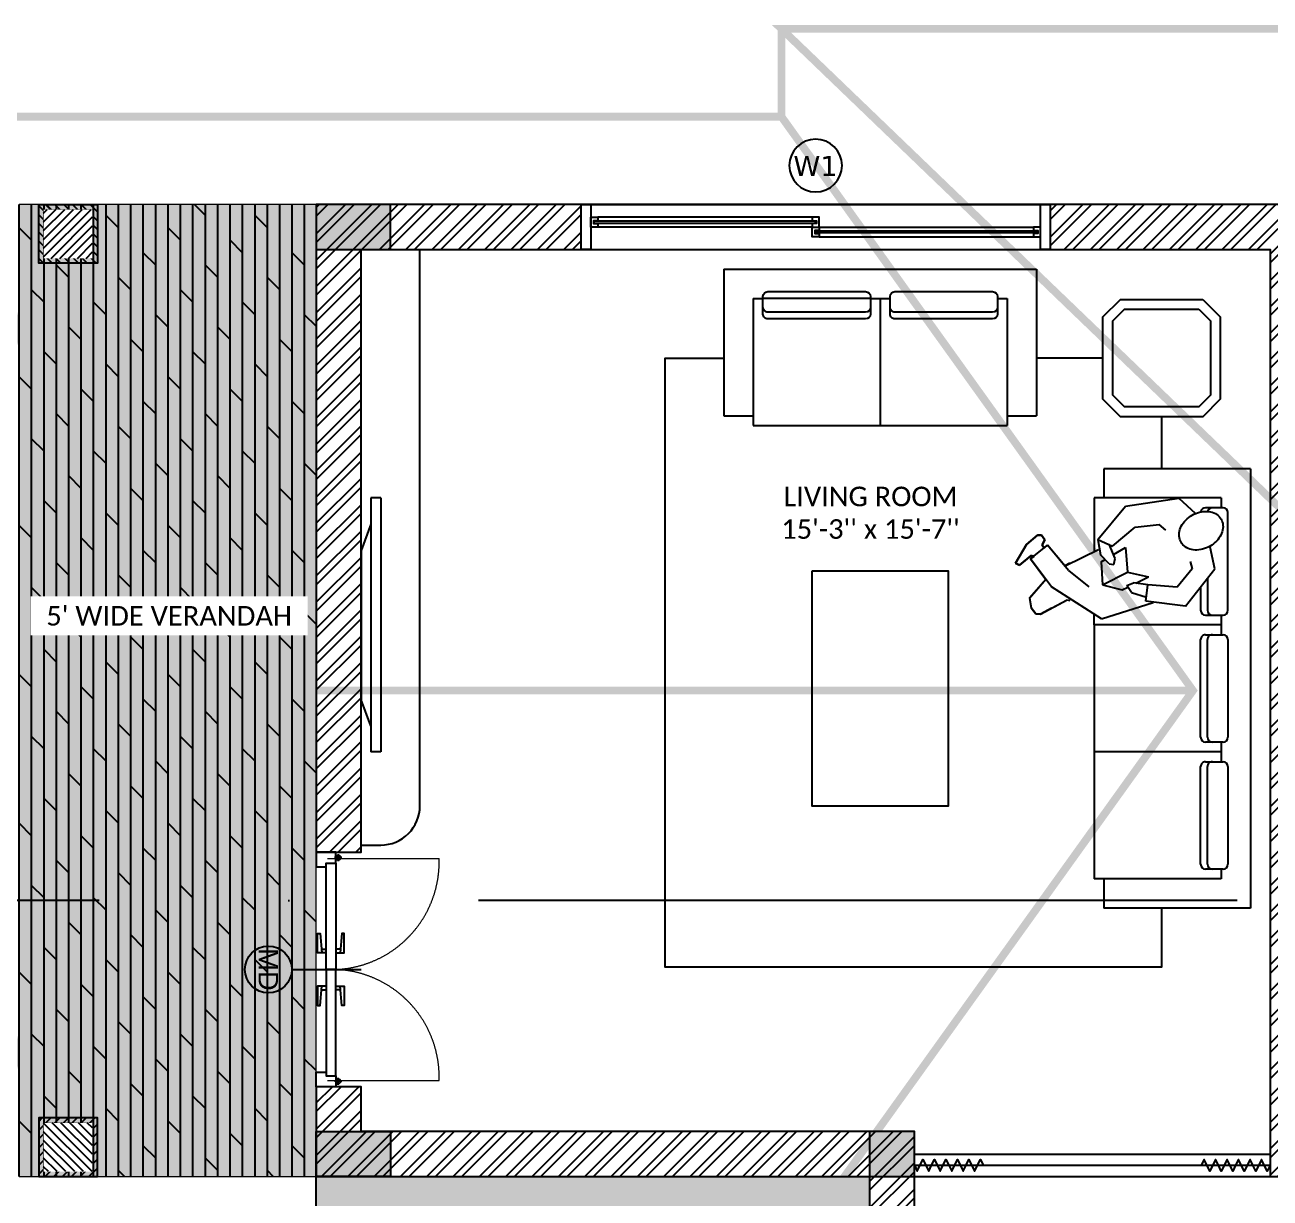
# Model space of a CAD drawing. Header units: millimetres. Extents: x -4760 to 87103, y -23275 to 20441.
# Drawn here: x -1491 to 4880, y 8535 to 14540 of the extents above; entities that cross this region are included whole.
import ezdxf
from ezdxf.enums import TextEntityAlignment as Align

# ---------------------------------------------------------------- set-up
doc = ezdxf.new("R2010")
doc.units = ezdxf.units.MM
doc.header["$LTSCALE"] = 150
doc.linetypes.add('ACAD_ISO10W100', pattern=[18, 12, -3, 0, -3])
doc.linetypes.add('DASHED', pattern=[19.05, 12.7, -6.35])
for name, color, linetype in [('ad-Column', 3, 'Continuous'), ('ad-Column Hatch', 125, 'Continuous'), ('ad-Door', 11, 'Continuous'), ('ad-Elevation 10', 8, 'Continuous'), ('ad-Furniture', 8, 'Continuous'), ('ad-Glass Sectionline', 140, 'Continuous'), ('ad-MS Columns', 1, 'Continuous'), ('ad-RCC', 3, 'Continuous'), ('ad-RCC Hatch', 125, 'Continuous'), ('ad-Section Line', 2, 'Continuous'), ('ad-Text main', 7, 'Continuous'), ('ad-Text Main_Door&window Label', 7, 'Continuous'), ('ad-Wall', 240, 'Continuous'), ('ad-Wall hatch', 8, 'Continuous')]:
    doc.layers.add(name, color=color, linetype=linetype)
for name, color, linetype, true_color in [('ad-Primary Roof', 5, 'Continuous', 0x0000ff), ('ad-Secondary Roof', 6, 'Continuous', 0xff00ff), ('ad-Verandah', 7, 'Continuous', 0xa57c52)]:
    doc.layers.add(name, color=color, linetype=linetype, true_color=true_color)
doc.styles.add('6 U T S R N_Typical Floor Plan$0$3BHK-E(NB)$0$grid_text', font='verdana.ttf', dxfattribs={"width": 0.9})
doc.styles.add('ARIAL', font='arial.ttf')
doc.styles.add('New Text Style', font='arial.ttf', dxfattribs={"height": 100})
doc.styles.get("Standard").update_dxf_attribs({"font": 'calibril.ttf'})

# ---------------------------------------------------------------- blocks, each defined once
blk = doc.blocks.new('zw$6CCD')
at = {"transparency": 33554559}
h = blk.add_hatch(dxfattribs=at)
h.set_pattern_fill('GRASS', color=74, angle=180)
h.set_pattern_definition([(270, (2825, -5725), (17.96051, -17.96051), [4.7625, -31.15852]), (225, (2825, -5725), (17.96051, -17.96051), [4.7625, -20.6375]), (315, (2825, -5725), (17.96051, 17.96051), [4.7625, -20.6375])])
h.paths.add_polyline_path([(2830, -8875), (0, -8875), (0, -4975), (2830, -4975)])
h = blk.add_hatch(color=256, dxfattribs=at)
h.dxf.hatch_style = 1
h.set_gradient(color1=(153, 204, 0), color2=(63, 127, 0), tint=1, name='INVSPHERICAL')
h.paths.add_polyline_path([(2830, -8875), (0, -8875), (0, -4975), (2830, -4975)])
at = {"layer": 'ad-Verandah', "transparency": 33554534}
h = blk.add_hatch(color=256, dxfattribs=at)
h.dxf.hatch_style = 1
h.paths.add_polyline_path([(0, 0), (-1520, 0), (-1520, -4975), (0, -4975)])
at = {"layer": 'ad-Verandah', "transparency": 33554687}
h = blk.add_hatch(dxfattribs=at)
h.set_pattern_fill('DOLMIT', color=256, scale=10, angle=90)
h.set_pattern_definition([(90, (-1520, -9105), (-63.5, 4e-15), []), (135, (-1520, -9105), (-127, -127), [89.8026, -179.605])])
h.paths.add_polyline_path([(0, 0), (-1520, 0), (-1520, -4975), (0, -4975)])
at = {"layer": 'ad-Elevation 10'}
blk.add_lwpolyline([(2830, -8875), (0, -8875), (0, -4975), (2830, -4975)], close=True, dxfattribs=at)
at = {"layer": 'ad-Verandah', "lineweight": 9}
blk.add_lwpolyline([(0, 0), (-1520, 0), (-1520, -4975), (0, -4975)], close=True, dxfattribs=at)
blk = doc.blocks.new('zw$FB80')
at = {"layer": 'ad-Furniture', "ltscale": 0.125}
for p, q in [((-100, -1271.6), (-100, -2571.6)), ((-100, -1271.6), (-50, -1271.6)), ((-50, -1271.6), (-50, -2571.6)), ((-50, -1406.5), (0, -1540.1)), ((0, -1540.1), (0, -2304.1)), ((-50, -2437.7), (0, -2304.1)), ((-100, -2571.6), (-50, -2571.6))]:
    blk.add_line(p, q, dxfattribs=at)
blk.add_lwpolyline([(0, -3048.1), (-100, -3048.1, -0.414214), (-300, -2848.1), (-300, 0)], format="xyb", dxfattribs=at)
blk = doc.blocks.new('zw$85AA')
at = {"layer": 'ad-Furniture', "linetype": 'DASHED'}
for points in [[(-1820, 115), (0, 115)], [(-1820, 0), (0, 0)]]:
    blk.add_lwpolyline(points, dxfattribs=at)
at = {"layer": 'ad-Furniture', "transparency": 33554687}
for points in [[(-1820, 57.5), (-1805.3, 28.1), (-1775.9, 86.9), (-1746.6, 28.1), (-1731.9, 57.5), (-1717.2, 86.9), (-1687.8, 28.1), (-1658.4, 86.9), (-1643.7, 57.5), (-1629, 28.1), (-1599.7, 86.9), (-1570.3, 28.1), (-1555.6, 57.5), (-1540.9, 86.9), (-1511.5, 28.1), (-1482.2, 86.9), (-1467.5, 57.5)], [(0, 57.5), (-14.7, 28.1), (-44.1, 86.9), (-73.4, 28.1), (-88.1, 57.5), (-102.8, 86.9), (-132.2, 28.1), (-161.6, 86.9), (-176.3, 57.5), (-191, 28.1), (-220.3, 86.9), (-249.7, 28.1), (-264.4, 57.5), (-279.1, 86.9), (-308.5, 28.1), (-337.8, 86.9), (-352.5, 57.5)]]:
    blk.add_lwpolyline(points, dxfattribs=at)
at = {"layer": 'ad-Furniture'}
blk.add_lwpolyline([(-1820, 57.5), (0, 57.5)], dxfattribs=at)
blk = doc.blocks.new('zw$A974')
at = {"linetype": 'Continuous'}
for points in [[(210.7, -300), (300, -210.7), (300, 210.7), (210.7, 300), (-210.7, 300), (-300, 210.7), (-300, -210.7), (-210.7, -300)], [(190, -250), (250, -190), (250, 190), (190, 250), (-190, 250), (-250, 190), (-250, -190), (-190, -250)]]:
    blk.add_lwpolyline(points, close=True, dxfattribs=at)
blk = doc.blocks.new('4BHK_A1$0$$0$3Chair')
for p, q in [((0, 1125), (-750, 1125)), ((-750, 1125), (-750, 975)), ((0, 1125), (0, -1125)), ((-150, 975), (-800, 975)), ((-800, 975), (-800, 700.3)), ((-640.1, 932.9), (-366.7, 973.8)), ((-366.7, 973.8), (-282.9, 896.6)), ((-150, 975), (-150, 925)), ((-780.5, 761.7), (-640.1, 932.9)), ((-289.7, 891.7), (-280.3, 896)), ((-280.3, 896), (-270.7, 899.5)), ((-270.7, 899.5), (-261, 902.4)), ((-261, 902.4), (-251.2, 904.5)), ((-251.2, 904.5), (-241.4, 905.9)), ((-241.4, 905.9), (-231.7, 906.6)), ((-231.7, 906.6), (-222.2, 906.5)), ((-140, 925), (-230, 925)), ((-222.2, 906.5), (-212.9, 905.6)), ((-212.9, 905.6), (-203.9, 904)), ((-203.9, 904), (-195.3, 901.7)), ((-195.3, 901.7), (-187.1, 898.7)), ((-187.1, 898.7), (-179.4, 894.9)), ((-179.4, 894.9), (-172.3, 890.5)), ((-115, 400), (-115, 900)), ((-589.7, 825.7), (-466.7, 839.6)), ((-433.3, 809.5), (-466.7, 839.6)), ((-357.7, 821.6), (-353.9, 830.1)), ((-353.9, 830.1), (-349.2, 838.5)), ((-349.2, 838.5), (-343.8, 846.5)), ((-343.8, 846.5), (-337.8, 854.3)), ((-337.8, 854.3), (-331, 861.8)), ((-331, 861.8), (-323.7, 868.8)), ((-323.7, 868.8), (-315.9, 875.4)), ((-315.9, 875.4), (-307.5, 881.4)), ((-307.5, 881.4), (-298.8, 886.9)), ((-298.8, 886.9), (-289.7, 891.7)), ((-172.3, 890.5), (-165.8, 885.5)), ((-165.8, 885.5), (-159.9, 879.8)), ((-159.9, 879.8), (-154.8, 873.7)), ((-154.8, 873.7), (-150.4, 867)), ((-150.4, 867), (-146.8, 859.8)), ((-146.8, 859.8), (-144, 852.3)), ((-144, 852.3), (-142, 844.4)), ((-142, 844.4), (-140.8, 836.3)), ((-140.8, 836.3), (-140.5, 827.9)), ((-1089.2, 784.6), (-1146.1, 737.7)), ((-1146.1, 737.7), (-1089.2, 784.6)), ((-1069.1, 784.7), (-1089.2, 784.6)), ((-1089.2, 784.6), (-1069.1, 784.7)), ((-1052.2, 761.1), (-1069.1, 784.7)), ((-1069.1, 784.7), (-1052.2, 761.1)), ((-706.6, 728.4), (-589.7, 825.7)), ((-365.1, 787.3), (-364.5, 795.8)), ((-364.8, 778.9), (-365.1, 787.3)), ((-363.6, 770.7), (-364.8, 778.9)), ((-364.5, 795.8), (-363.1, 804.4)), ((-361.6, 762.9), (-363.6, 770.7)), ((-363.1, 804.4), (-360.8, 813)), ((-360.8, 813), (-357.7, 821.6)), ((-161.8, 768.6), (-167.8, 760.8)), ((-156.4, 776.7), (-161.8, 768.6)), ((-151.7, 785), (-156.4, 776.7)), ((-147.9, 793.5), (-151.7, 785)), ((-144.8, 802.1), (-147.9, 793.5)), ((-142.5, 810.8), (-144.8, 802.1)), ((-141.1, 819.4), (-142.5, 810.8)), ((-140.5, 827.9), (-141.1, 819.4)), ((-1146.1, 737.7), (-1202.5, 640.5)), ((-1202.5, 640.5), (-1146.1, 737.7)), ((-1124.7, 663), (-1038, 733)), ((-1065.5, 734.4), (-1052.2, 761.1)), ((-1052.2, 761.1), (-1065.5, 734.4)), ((-1055.7, 718.7), (-1065.5, 734.4)), ((-1065.5, 734.4), (-1055.7, 721)), ((-1038, 733), (-1055.7, 718.7)), ((-950.5, 627.3), (-1038, 733)), ((-931.3, 604.2), (-1038, 733)), ((-948.2, 627.4), (-776.9, 711.7)), ((-780.5, 761.7), (-706.6, 728.4)), ((-780.5, 761.7), (-767, 684.7)), ((-693.1, 664.8), (-723.5, 738.5)), ((-701.4, 685), (-639.7, 721.8)), ((-639.7, 721.8), (-629.3, 594.6)), ((-358.8, 755.3), (-361.6, 762.9)), ((-355.2, 748.2), (-358.8, 755.3)), ((-350.8, 741.5), (-355.2, 748.2)), ((-345.7, 735.3), (-350.8, 741.5)), ((-339.8, 729.7), (-345.7, 735.3)), ((-333.3, 724.6), (-339.8, 729.7)), ((-326.2, 720.2), (-333.3, 724.6)), ((-318.5, 716.5), (-326.2, 720.2)), ((-310.3, 713.4), (-318.5, 716.5)), ((-301.7, 711.1), (-310.3, 713.4)), ((-292.7, 709.5), (-301.7, 711.1)), ((-283.4, 708.7), (-292.7, 709.5)), ((-273.9, 708.6), (-283.4, 708.7)), ((-264.2, 709.2), (-273.9, 708.6)), ((-254.4, 710.6), (-264.2, 709.2)), ((-244.6, 712.8), (-254.4, 710.6)), ((-234.9, 715.6), (-244.6, 712.8)), ((-225.3, 719.2), (-234.9, 715.6)), ((-215.9, 723.4), (-225.3, 719.2)), ((-206.8, 728.3), (-215.9, 723.4)), ((-198.1, 733.8), (-206.8, 728.3)), ((-181.8, 612.3), (-205.5, 722.7)), ((-189.7, 739.8), (-198.1, 733.8)), ((-181.9, 746.4), (-189.7, 739.8)), ((-174.6, 753.4), (-181.9, 746.4)), ((-167.8, 760.8), (-174.6, 753.4)), ((-1202.5, 640.5), (-1182.5, 630.4)), ((-1182.5, 630.4), (-1202.5, 640.5)), ((-1182.5, 630.4), (-1122.4, 680.8)), ((-1142.4, 663.9), (-1182.5, 630.4)), ((-1122.4, 680.8), (-1142.4, 663.9)), ((-1109.1, 675.6), (-1124.7, 663)), ((-1124.7, 663), (-1046.8, 558.4)), ((-1018.3, 520.3), (-1124.7, 663)), ((-1122.4, 680.8), (-1109.1, 675.6)), ((-1105.5, 674.1), (-1122.4, 680.8)), ((-925, 642), (-950.5, 627.3)), ((-723.3, 638), (-767, 684.7)), ((-763.4, 648.1), (-743.7, 659.8)), ((-763.4, 648.1), (-756.5, 530.7)), ((-723.3, 638), (-699.7, 634.8)), ((-699.7, 634.8), (-693.1, 664.8)), ((-309.1, 649), (-298.9, 612.1)), ((-931.3, 604.2), (-827.4, 520.7)), ((-756.5, 530.7), (-629.3, 594.6)), ((-629.3, 594.6), (-522.3, 571.5)), ((-298.9, 612.1), (-375.7, 518)), ((-331.9, 421.1), (-181.8, 612.3)), ((-1129.9, 461.5), (-1045.2, 560.3)), ((-1046.8, 558.4), (-1129.9, 461.5)), ((-762.8, 356.6), (-1018.3, 520.3)), ((-756.5, 530.7), (-656.2, 504.1)), ((-656.2, 504.1), (-627, 518.8)), ((-632.7, 527.7), (-599.3, 541.2)), ((-609, 490.8), (-632.7, 527.7)), ((-525.4, 531.1), (-599.3, 541.2)), ((-586.2, 539.4), (-522.3, 571.5)), ((-535.4, 447.4), (-525.4, 531.1)), ((-375.7, 518), (-525.4, 531.1)), ((-255, 519), (-255, 400)), ((-220, 563.6), (-220, 400)), ((-1129.9, 461.5), (-1121.9, 412.8)), ((-1129.9, 461.5), (-1121.9, 412.8)), ((-1075, 379.5), (-937.7, 453.3)), ((-1018.8, 411.4), (-937.7, 453.3)), ((-937.7, 453.3), (-924.6, 449.9)), ((-609, 490.8), (-532, 467.4)), ((-331.9, 421.1), (-535.4, 447.4)), ((-1121.9, 412.8), (-1098.3, 382.6)), ((-1098.3, 382.6), (-1121.9, 412.8)), ((-1098.3, 382.6), (-1075, 379.5)), ((-1075, 379.5), (-1098.3, 382.6)), ((-1018.8, 411.4), (-1075, 379.5)), ((-762.8, 356.6), (-498.5, 440.8)), ((-150, 325), (-800, 325)), ((-800, 325), (-800, -325)), ((-230, 375), (-140, 375)), ((-150, 375), (-150, 275)), ((-230, 275), (-140, 275)), ((-255, -250), (-255, 250)), ((-220, -250), (-220, 250)), ((-115, 250), (-115, -250)), ((-140, -275), (-230, -275)), ((-150, -275), (-150, -375)), ((-150, -325), (-800, -325)), ((-230, -375), (-140, -375)), ((-255, -900), (-255, -400)), ((-220, -900), (-220, -400)), ((-115, -400), (-115, -900)), ((-140, -925), (-230, -925)), ((-150, -925), (-150, -975)), ((-150, -975), (-800, -975)), ((-750, -975), (-750, -1125)), ((0, -1125), (-750, -1125))]:
    blk.add_line(p, q)
for points in [[(-800, 325), (-800, 380.4)], [(-800, -325), (-800, -975)]]:
    blk.add_lwpolyline(points)
for centre, start, end in [((-230, 900), 90, 171.31581), ((-195, 900), 90, 165.58052), ((-140, 900), 0, 90), ((-230, 400), 180, 270), ((-195, 400), 180, 270), ((-140, 400), 270, 0), ((-230, 250), 90, 180), ((-195, 250), 90, 180), ((-140, 250), 0, 90), ((-230, -250), 180, 270), ((-195, -250), 180, 270), ((-140, -250), 270, 0), ((-230, -400), 90, 180), ((-195, -400), 90, 180), ((-140, -400), 0, 90), ((-230, -900), 180, 270), ((-195, -900), 180, 270), ((-140, -900), 270, 0)]:
    blk.add_arc(centre, 25, start, end)
blk = doc.blocks.new('ad_Sofa 2 seaters')
for p, q in [((0, 800), (750, 800)), ((0, 800), (0, -800)), ((750, 800), (750, 650)), ((150, 650), (800, 650)), ((150, 650), (150, 600)), ((800, 650), (800, -650)), ((115, 575), (115, 75)), ((230, 600), (140, 600)), ((150, 50), (150, 600)), ((220, 75), (220, 575)), ((255, 75), (255, 575)), ((140, 50), (230, 50)), ((150, 50), (150, -50)), ((150, 0), (800, 0)), ((150, 0), (800, 0)), ((230, -50), (140, -50)), ((115, -75), (115, -575)), ((220, -575), (220, -75)), ((255, -575), (255, -75)), ((140, -600), (230, -600)), ((150, -600), (150, -650)), ((150, -650), (800, -650)), ((750, -650), (750, -800)), ((0, -800), (750, -800))]:
    blk.add_line(p, q)
for centre, start, end in [((140, 575), 90, 180), ((195, 575), 0, 90), ((230, 575), 0, 90), ((140, 75), 180, 270), ((195, 75), 270, 0), ((230, 75), 270, 0), ((140, -75), 90, 180), ((195, -75), 0, 90), ((230, -75), 0, 90), ((140, -575), 180, 270), ((195, -575), 270, 0), ((230, -575), 270, 0)]:
    blk.add_arc(centre, 25, start, end)
blk = doc.blocks.new('zw$BD1E')
at = {"layer": 'ad-Furniture'}
for points in [[(555.4, -3372.6), (555.4, -3672.6), (3094.6, -3672.6), (3094.6, -555.4), (2794.6, -556)], [(855.4, -555.4), (1194.6, -555.4)], [(555.4, -855.4), (555.4, -1121.6)]]:
    blk.add_lwpolyline(points, dxfattribs=at)
blk.add_lwpolyline([(2344.6, -1646.6), (2344.6, -2846.6), (1644.6, -2846.6), (1644.6, -1646.6)], close=True, dxfattribs=at)
for name, p, rotation in [('ad_Sofa 2 seaters', (1994.6, -100.4), 270.0000000000001), ('zw$A974', (555.4, -555.4), 180)]:
    blk.add_blockref(name, p, dxfattribs=dict(at, rotation=rotation))
at = {"layer": 'ad-Furniture', "xscale": -1}
blk.add_blockref('4BHK_A1$0$$0$3Chair', (100.4, -2246.6), dxfattribs=at)
blk = doc.blocks.new('zw$66EE')
at = {"layer": 'ad-Furniture', "xscale": -1}
for name, p in [('zw$FB80', (230, 13390)), ('zw$BD1E', (4880, 13390))]:
    blk.add_blockref(name, p, dxfattribs=at)
at = {"layer": 'ad-Furniture'}
blk.add_blockref('zw$85AA', (4880, 8645), dxfattribs=at)
blk = doc.blocks.new('6 U T S R N_Typical Floor Plan$0$ad_Window Tag')
blk.add_circle((0, 0), 150)
at = {"style": '6 U T S R N_Typical Floor Plan$0$3BHK-E(NB)$0$grid_text', "width": 0.9}
blk.add_attdef('D1', text='', height=125, dxfattribs=at).set_placement((0, 0), align=Align.MIDDLE_CENTER)
blk = doc.blocks.new('zw$6540')
at = {"layer": 'ad-Text Main_Door&window Label'}
ref = blk.add_blockref('6 U T S R N_Typical Floor Plan$0$ad_Window Tag', (2555, 13820), dxfattribs=dict(at, xscale=-0.9, yscale=0.9, zscale=0.9))
ref.add_attrib('D1', 'W1', dxfattribs={"height": 101.25, "rotation": 2160, "style": '6 U T S R N_Typical Floor Plan$0$3BHK-E(NB)$0$grid_text'}).set_placement((2554, 13817.9), align=Align.MIDDLE_CENTER)
at = {"layer": 'ad-Text main', "char_height": 100, "attachment_point": 5, "bg_fill": 2}
for s, insert, width in [("LIVING ROOM\\P15'-3'' x 15'-7''", (2835.7, 12042.3), 1106.003), ("5' WIDE VERANDAH", (-752.8, 11514.6), 1317.115)]:
    blk.add_mtext(s, dxfattribs=dict(at, insert=insert, width=width))
blk = doc.blocks.new('$ZCDB_AUDIT_GENERATED_C77D')
blk.add_wipeout([(0, 230), (2400, 230), (2400, 0), (0, 0)]).dxf.layer = 'ad-Elevation 10'
at = {"layer": 'ad-Elevation 10'}
for points in [[(2400, 230), (0, 230)], [(2400, 0), (0, 0)]]:
    blk.add_lwpolyline(points, dxfattribs=at)
for points in [[(50, 0), (50, 230), (0, 230), (0, 0)], [(2350, 0), (2400, 0), (2400, 230), (2350, 230)], [(1217.5, 133), (1217.5, 115), (1182.5, 115), (1182.5, 165), (1217.5, 165), (1217.5, 147), (1195.5, 147), (1195.5, 133)], [(2315, 133), (2315, 115), (2350, 115), (2350, 165), (2315, 165), (2315, 147), (2337, 147), (2337, 133)], [(85, 83), (85, 65), (50, 65), (50, 115), (85, 115), (85, 97), (63, 97), (63, 83)], [(1182.5, 83), (1182.5, 65), (1217.5, 65), (1217.5, 115), (1182.5, 115), (1182.5, 97), (1204.5, 97), (1204.5, 83)]]:
    blk.add_lwpolyline(points, close=True, dxfattribs=at)
at = {"layer": 'ad-Glass Sectionline'}
for points in [[(1200, 145), (2335, 145), (2335, 135), (1200, 135)], [(1200, 95), (65, 95), (65, 85), (1200, 85)]]:
    blk.add_lwpolyline(points, close=True, dxfattribs=at)
for points in [[(1217.5, 165), (2315, 165)], [(1182.5, 115), (85, 115)], [(1182.5, 65), (85, 65)], [(1217.5, 115), (2315, 115)]]:
    blk.add_lwpolyline(points, dxfattribs=at)
blk = doc.blocks.new('*U270')
blk.add_blockref('$ZCDB_AUDIT_GENERATED_C77D', (0, 0))
blk = doc.blocks.new('*U280')
at = {"color": 8, "lineweight": 0}
for p, q in [((31.6, 57.1), (31.6, 628.6)), ((1168.4, 57.1), (1168.4, 628.6))]:
    blk.add_line(p, q, dxfattribs=at)
for p, q in [((27.6, 130.7), (27.6, 93.9)), ((1172.4, 130.7), (1172.4, 93.9)), ((9.2, 112.3), (46, 112.3)), ((495.7, 123.3), (495.7, 100)), ((704.3, 123.3), (704.3, 100)), ((1190.8, 112.3), (1154, 112.3)), ((495.7, 26.7), (495.7, 50)), ((704.3, 26.7), (704.3, 50))]:
    blk.add_line(p, q)
for points in [[(514.1, 100), (514.1, 143), (415.9, 143), (415.9, 130.7), (514.1, 121.6)], [(685.9, 100), (685.9, 143), (784.1, 143), (784.1, 130.7), (685.9, 121.6)], [(514.1, 50), (514.1, 7), (415.9, 7), (415.9, 19.3), (514.1, 28.4)], [(685.9, 50), (685.9, 7), (784.1, 7), (784.1, 19.3), (685.9, 28.4)]]:
    blk.add_lwpolyline(points)
for points in [[(55.3, 100), (0, 100), (0, 0), (75, 0), (75, 50), (55.3, 50)], [(55.3, 100), (600, 100), (600, 50), (55.3, 50)], [(1144.7, 100), (600, 100), (600, 50), (1144.7, 50)], [(1144.7, 100), (1200, 100), (1200, 0), (1125, 0), (1125, 50), (1144.7, 50)]]:
    blk.add_lwpolyline(points, close=True)
for centre in [(27.6, 112.3), (1172.4, 112.3)]:
    blk.add_circle(centre, 12.3)
at = {"color": 8, "linetype": 'DASHED', "lineweight": 0}
for centre, start, end in [((49, 77.6), 358.18808, 91.81192), ((1151, 77.6), 88.18808, 181.81192)]:
    blk.add_arc(centre, 551.3, start, end, dxfattribs=at)
at = {"layer": 'ad-Text Main_Door&window Label'}
blk.add_line((600, -125), (600, 230), dxfattribs=at)
blk.add_circle((600, -245), 120, dxfattribs=at)
at = {"layer": 'ad-Text Main_Door&window Label', "style": 'New Text Style'}
blk.add_attdef('D1', text='', height=100, dxfattribs=at).set_placement((600, -245), align=Align.MIDDLE_CENTER)
blk = doc.blocks.new('zw$6266')
at = {"layer": 'ad-Wall hatch', "transparency": 33554610}
h = blk.add_hatch(dxfattribs=at)
h.set_pattern_fill('ANSI32', color=256, scale=10)
h.paths.add_polyline_path([(0, 13620), (0, 10305), (230, 10305), (230, 13390), (4880, 13390), (4880, 8645), (8540, 8645), (8540, 8760), (5110, 8760), (5110, 10500), (6075, 10500), (6075, 10615), (5110, 10615), (5110, 13390), (7525, 13390), (7525, 10615), (6875, 10615), (6875, 10500), (7640, 10500), (7640, 13390), (11890, 13390), (11890, 8760), (9440, 8760), (9440, 8645), (11890, 8645), (11890, 230), (10090, 230), (10090, 0), (12120, 0), (12120, 13620)])
h = blk.add_hatch(dxfattribs=at)
h.set_pattern_fill('ANSI32', color=256, scale=10)
h.set_pattern_definition([(45, (388744.33, 102900.03), (-67.35192, 67.35192), []), (45, (388789.235, 102900.03), (-67.35192, 67.35192), [])])
h.paths.add_polyline_path([(230, 8875), (230, 9105), (0, 9105), (0, 8645), (2830, 8645), (2830, 4745), (0, 4745), (0, 0), (9240, 0), (9240, 230), (8540, 230), (8540, 4745), (4780, 4745), (4780, 4515), (4995, 4515), (4995, 3930), (5110, 3930), (5110, 4630), (8310, 4630), (8310, 3130), (6860, 3130), (6860, 3015), (8310, 3015), (8310, 230), (5110, 230), (5110, 3015), (6060, 3015), (6060, 3130), (4995, 3130), (4995, 230), (230, 230), (230, 4515), (3880, 4515), (3880, 4745), (3060, 4745), (3060, 8875)])
at = {"layer": 'ad-Wall'}
blk.add_lwpolyline([(3060, 4745), (3060, 8875), (230, 8875), (230, 9105), (0, 9105), (0, 8645), (2830, 8645), (2830, 4745)], dxfattribs=at)
at = {"layer": 'ad-Door', "ltscale": 5, "rotation": 270}
blk.add_blockref('*U280', (0, 10305), dxfattribs=at).add_auto_attribs({'D1': 'MD'})
at = {"xscale": -1}
blk.add_blockref('*U270', (3755, 13390), dxfattribs=at)
at = {"layer": 'ad-Wall'}
blk.add_lwpolyline([(12120, 13620), (0, 13620), (0, 10305), (230, 10305), (230, 13390), (4880, 13390), (4880, 8645), (8540, 8645)], dxfattribs=at)
blk = doc.blocks.new('zw$B0BD')
blk.add_wipeout([(0, 0), (250, 0), (250, -250), (0, -250)])
at = {"layer": 'ad-MS Columns'}
h = blk.add_hatch(dxfattribs=at)
h.set_pattern_fill('ANSI31', color=256, scale=10)
h.set_pattern_definition([(45, (4e-12, -250), (-22.4506, 22.4506), [])])
h.paths.add_polyline_path([(0, 0), (250, 0), (250, -250), (0, -250)])
at = {"layer": 'ad-MS Columns', "const_width": 1}
blk.add_lwpolyline([(0, 0), (250, 0), (250, -250), (0, -250)], close=True, dxfattribs=at)
blk = doc.blocks.new('A$Cc8f236af')
at = {"layer": 'ad-MS Columns'}
blk.add_blockref('zw$B0BD', (-13515, -25), dxfattribs=at)
at = {"layer": 'ad-MS Columns', "xscale": -1, "rotation": 180}
blk.add_blockref('zw$B0BD', (-13515, -4950), dxfattribs=at)
blk = doc.blocks.new('A$Ca594aa6c')
at = {"layer": 'ad-Primary Roof', "linetype": 'DASHED', "ltscale": 2, "const_width": 40}
blk.add_lwpolyline([(12570, 900), (2380, 900), (7475, -4000)], close=True, dxfattribs=at)
blk.add_lwpolyline([(2380, 900), (2380, 450)], dxfattribs=at)
at = {"layer": 'ad-Secondary Roof', "linetype": 'DASHED', "ltscale": 2, "const_width": 40}
for points in [[(-1820, 450), (-1031.4, -2487.5), (-1820, -5425)], [(-1820, 450), (2380, 450), (4485.4, -2487.5), (2380, -5425), (-1820, -5425)]]:
    blk.add_lwpolyline(points, close=True, dxfattribs=at)
blk.add_lwpolyline([(4485.4, -2487.5), (-1031.4, -2487.5)], dxfattribs=at)
blk = doc.blocks.new('1625W-Roof Plan')
at = {"rotation": 360}
blk.add_blockref('A$Ca594aa6c', (0, 13620), dxfattribs=at)
blk = doc.blocks.new('zw$6AA0')
at = {"layer": 'ad-Column Hatch', "transparency": 33554687}
h = blk.add_hatch(color=256, dxfattribs=at)
h.dxf.hatch_style = 1
h.paths.add_polyline_path([(0, -230), (380, -230), (380, 0), (0, 0)])
at = {"layer": 'ad-Column'}
blk.add_lwpolyline([(0, -230), (380, -230), (380, 0), (0, 0)], close=True, dxfattribs=at)
blk = doc.blocks.new('zw$C199')
at = {"layer": 'ad-Column Hatch', "transparency": 33554687}
h = blk.add_hatch(color=256, dxfattribs=at)
h.dxf.hatch_style = 1
h.paths.add_polyline_path([(0, 0), (230, 0), (230, 230), (0, 230)])
at = {"layer": 'ad-Column'}
blk.add_lwpolyline([(0, 0), (230, 0), (230, 230), (0, 230)], close=True, dxfattribs=at)
blk = doc.blocks.new('A$C42b14ea2')
at = {"layer": 'ad-RCC Hatch', "transparency": 33554687}
h = blk.add_hatch(dxfattribs=at)
h.set_pattern_fill('ANSI31', color=256, scale=10)
h.set_pattern_definition([(45, (13250, 8645), (-22.45064, 22.45064), [])])
h.paths.add_polyline_path([(0, 0), (300, 0), (300, 300), (0, 300)])
at = {"layer": 'ad-RCC'}
blk.add_lwpolyline([(0, 0), (300, 0), (300, 300), (0, 300)], close=True, dxfattribs=at)
blk = doc.blocks.new('1625W_Columns')
at = {"layer": 'ad-Column'}
for name, p, rotation in [('zw$6AA0', (0, 13620), 359.9999999999993), ('zw$C199', (2830, 8645), 359.9999999999999)]:
    blk.add_blockref(name, p, dxfattribs=dict(at, rotation=rotation))
at = {"layer": 'ad-Column', "xscale": -1, "rotation": 179.9999999999999}
blk.add_blockref('zw$6AA0', (0, 8645), dxfattribs=at)
at = {"layer": 'ad-RCC', "xscale": -1, "rotation": 180}
blk.add_blockref('A$C42b14ea2', (-1420, 13620), dxfattribs=at)
at = {"layer": 'ad-RCC'}
blk.add_blockref('A$C42b14ea2', (-1420, 8645), dxfattribs=at)
blk = doc.blocks.new('1625_West Villa')
at = {"layer": 'ad-Verandah'}
blk.add_blockref('zw$6CCD', (0, 13620), dxfattribs=at)
at = {"layer": 'ad-Furniture'}
blk.add_blockref('zw$66EE', (0, 0), dxfattribs=at)
blk.add_blockref('zw$6266', (0, 0))
blk.add_blockref('1625W-Roof Plan', (0, 0))
blk.add_blockref('1625W_Columns', (0, 0))
at = {"layer": 'ad-MS Columns'}
blk.add_blockref('A$Cc8f236af', (12120, 13620), dxfattribs=at)
at = {"layer": 'ad-Text main'}
blk.add_blockref('zw$6540', (0, 0), dxfattribs=at)
blk = doc.blocks.new('enuklfk')
at = {"layer": 'ad-Section Line', "linetype": 'ACAD_ISO10W100', "ltscale": 0.5}
blk.add_line((-3847.8, 0), (829.3, 0), dxfattribs=at)
at = {"layer": 'ad-Section Line', "linetype": 'Continuous', "style": 'ARIAL', "width": 0.8}
blk.add_attdef('SECTION-LETTER', text='', height=80, rotation=2340, dxfattribs=at).set_placement((916.8, 0), align=Align.MIDDLE)
blk = doc.blocks.new('A$Cc6252a0d')
at = {"layer": 'ad-Section Line', "xscale": 4.313292429215451, "yscale": 4.313292429215451, "zscale": 4.313292429215451, "rotation": 180}
blk.add_blockref('enuklfk', (-239, -3562.5), dxfattribs=at)

msp = doc.modelspace()

# ---------------------------------------------------------------- block references
msp.add_blockref('1625_West Villa', (0, 0))

# ---------------------------------------------------------------- next in the draw order: block references
msp.add_blockref('A$Cc6252a0d', (0, 13620))

doc.saveas('drawing.dxf')
